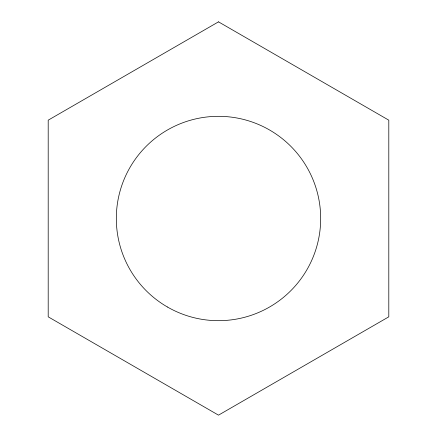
<?xml version="1.0" encoding="UTF-8"?>
<svg xmlns="http://www.w3.org/2000/svg" width="437" height="437" viewBox="0 0 437 437"><rect width="100%" height="100%" fill="white"/><g stroke="black" fill="none" stroke-linecap="round" stroke-linejoin="round"><path stroke-width="0.66" d="M218.5 21.85L48.196 120.175L48.196 316.825L218.5 415.15L388.804 316.825L388.804 120.175L218.5 21.85M167.409 306.993A102.182 102.182 0 0 0 320.682 218.5A102.182 102.182 0 0 0 167.409 130.007A102.182 102.182 0 0 0 167.409 306.993"/></g></svg>
